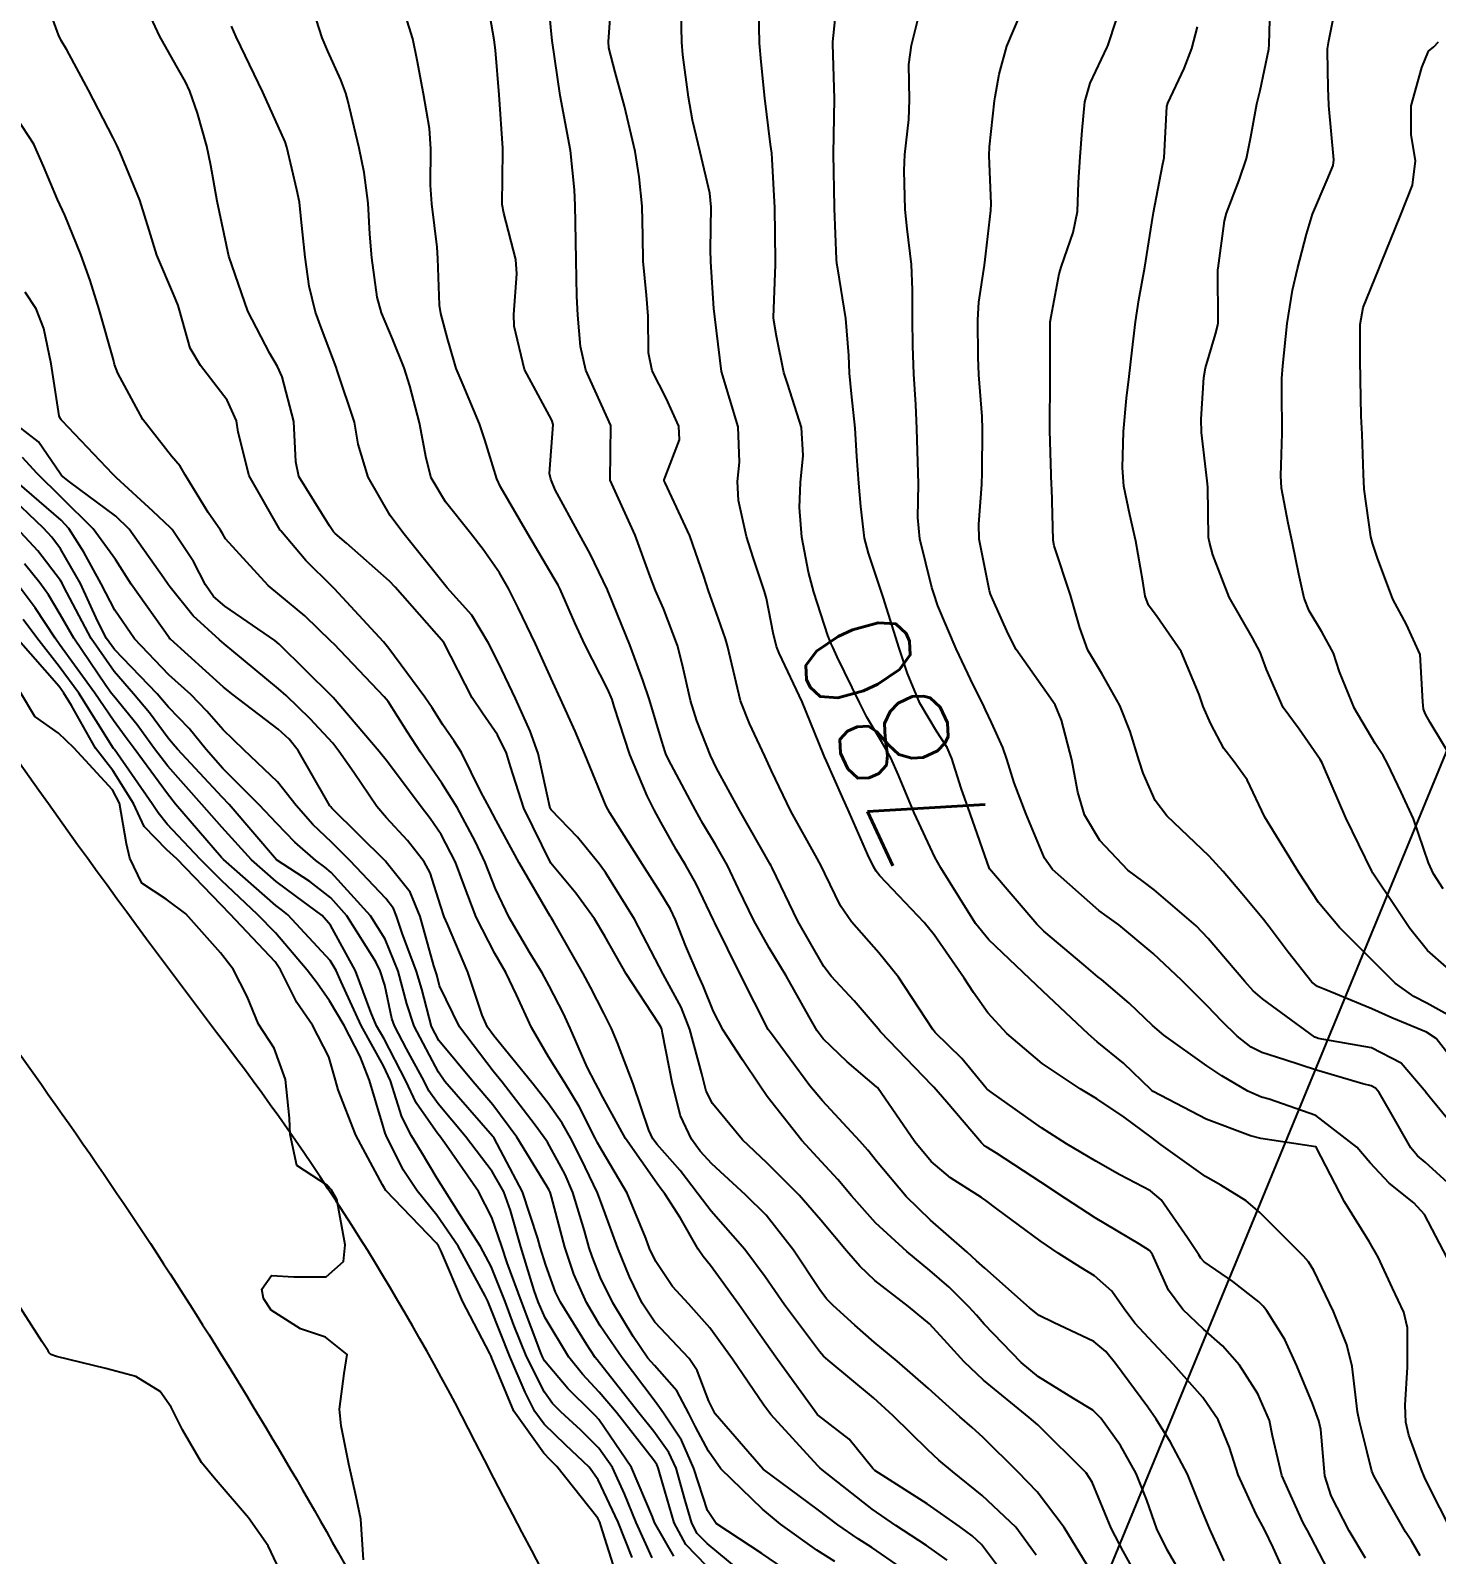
# Model space of a CAD drawing. Header units: metres. Extents: x 307586 to 320046, y 7427249 to 7434250.
# Drawn here: x 318388.7 to 318440, y 7430410 to 7430465.6 of the extents above; entities that cross this region are included whole.
import ezdxf
from ezdxf.enums import TextEntityAlignment as Align

# ---------------------------------------------------------------- set-up
doc = ezdxf.new("R2010")
doc.units = ezdxf.units.M
doc.header["$MEASUREMENT"] = 0
doc.linetypes.add('CONTINUO', pattern=[0])
for name, color, linetype in [('Cotas', 45, 'Continuous'), ('Curvas de Nivel 1m', 11, 'Continuous'), ('Curvas de Nivel 5m', 15, 'Continuous'), ('TEXTO', 45, 'Continuous'), ('Vias Primárias', 230, 'Continuous')]:
    doc.layers.add(name, color=color, linetype=linetype)
doc.styles.add('Style-STANDARD', font='STANDARD.shx')

msp = doc.modelspace()

# ---------------------------------------------------------------- linework, layer by layer
at = {"layer": 'Curvas de Nivel 1m', "flags": 128}
for points, elevation in [([(318436.311, 7430408.841), (318435.381, 7430410.626), (318435.259, 7430410.851), (318435.107, 7430411.133), (318434.329, 7430412.861), (318433.991, 7430414.301), (318433.873, 7430414.866), (318433.447, 7430415.837), (318432.783, 7430416.88), (318432.163, 7430417.583), (318431.476, 7430418.194), (318430.713, 7430418.908), (318430.198, 7430419.621), (318429.606, 7430420.919), (318429.505, 7430421.059), (318429.139, 7430421.294), (318427.523, 7430422.256), (318426.435, 7430422.961), (318425.539, 7430423.558), (318423.919, 7430424.617), (318423.552, 7430424.85), (318423.468, 7430424.908), (318423.371, 7430424.993), (318422.115, 7430426.472), (318421.64, 7430427.019), (318421.615, 7430427.051), (318421.584, 7430427.08), (318419.7, 7430429.039), (318419.604, 7430429.147), (318418.734, 7430430.173), (318417.898, 7430431.066), (318417.628, 7430431.424), (318416.681, 7430433.08), (318415.743, 7430435.019), (318415.705, 7430435.09), (318415.674, 7430435.153), (318414.568, 7430437.101), (318413.716, 7430438.66), (318413.498, 7430439.113), (318412.993, 7430440.385), (318412.768, 7430441.13), (318412.479, 7430442.416), (318412.299, 7430443.135), (318411.786, 7430444.478), (318411.495, 7430445.143), (318411.296, 7430445.647), (318410.747, 7430447.151), (318409.843, 7430449.16), (318409.863, 7430451.16), (318408.956, 7430453.174), (318408.76, 7430454.036), (318408.655, 7430455.179), (318408.618, 7430455.877), (318408.604, 7430457.18), (318408.578, 7430458.556), (318408.565, 7430459.181), (318408.542, 7430459.755), (318408.399, 7430461.184), (318408.013, 7430463.19), (318407.723, 7430465.193), (318407.685, 7430465.545), (318407.538, 7430467.195)], 777), ([(318437.373, 7430409.846), (318436.783, 7430410.836), (318436.129, 7430412.116), (318435.899, 7430412.845), (318435.747, 7430414.53), (318435.681, 7430414.848), (318435.442, 7430415.488), (318434.872, 7430416.856), (318434.436, 7430417.824), (318433.78, 7430418.867), (318433.649, 7430419.033), (318433.486, 7430419.196), (318432.54, 7430419.93), (318431.5, 7430420.648), (318431.379, 7430420.779), (318431.297, 7430420.902), (318430.889, 7430421.53), (318429.922, 7430422.916), (318429.536, 7430423.24), (318428.424, 7430423.819), (318427.547, 7430424.319), (318426.479, 7430424.961), (318425.561, 7430425.533), (318423.729, 7430426.84), (318423.582, 7430426.952), (318423.549, 7430426.991), (318422.66, 7430428.071), (318421.683, 7430429.019), (318421.646, 7430429.062), (318421.604, 7430429.129), (318420.353, 7430431.033), (318419.636, 7430431.918), (318418.633, 7430433.055), (318418.236, 7430433.639), (318417.67, 7430434.817), (318417.547, 7430435.071), (318417.386, 7430435.363), (318416.431, 7430437.083), (318415.715, 7430438.559), (318415.478, 7430439.092), (318414.918, 7430440.281), (318414.59, 7430441.107), (318414.226, 7430442.653), (318414.119, 7430443.115), (318414.04, 7430443.38), (318413.783, 7430444.104), (318413.427, 7430445.124), (318413.259, 7430445.664), (318412.739, 7430447.131), (318411.842, 7430449.068), (318411.811, 7430449.14), (318411.808, 7430449.175), (318411.844, 7430449.269), (318412.363, 7430450.63), (318412.344, 7430451.135), (318411.878, 7430452.155), (318411.376, 7430453.145), (318411.239, 7430453.808), (318411.223, 7430455.147), (318411.159, 7430455.909), (318411.039, 7430457.149), (318411.031, 7430458.065), (318411, 7430459.15), (318410.901, 7430460.223), (318410.754, 7430461.152), (318410.361, 7430462.803), (318410.263, 7430463.158), (318410.022, 7430464.042), (318409.796, 7430464.928), (318409.775, 7430465.164), (318409.91, 7430467.021)], 778), ([(318425.373, 7430409.952), (318424.625, 7430410.978), (318423.4, 7430412.124), (318422.323, 7430413.006), (318421.826, 7430413.423), (318421.421, 7430413.798), (318420.161, 7430415.033), (318419.443, 7430415.691), (318417.785, 7430417.065), (318417.613, 7430417.216), (318417.466, 7430417.376), (318416.19, 7430419.083), (318415.493, 7430420.109), (318414.749, 7430421.098), (318413.524, 7430422.501), (318413.042, 7430423.117), (318412.393, 7430423.978), (318411.551, 7430424.935), (318411.399, 7430425.142), (318411.251, 7430425.448), (318410.672, 7430427.149), (318410.106, 7430428.644), (318409.887, 7430429.157), (318409.608, 7430429.716), (318409.123, 7430430.672), (318408.859, 7430431.171), (318407.77, 7430433.069), (318407.701, 7430433.189), (318407.681, 7430433.217), (318407.654, 7430433.258), (318406.52, 7430435.202), (318405.688, 7430436.744), (318405.434, 7430437.213), (318405.119, 7430437.798), (318404.414, 7430439.223), (318404.148, 7430439.646), (318403.733, 7430440.234), (318403.347, 7430440.852), (318403.084, 7430441.247), (318401.769, 7430443.02), (318401.572, 7430443.262), (318399.792, 7430445.198), (318399.751, 7430445.239), (318399.705, 7430445.281), (318398.742, 7430446.236), (318397.834, 7430447.31), (318397.813, 7430447.337), (318396.679, 7430449.322), (318396.277, 7430450.907), (318396.211, 7430451.327), (318395.874, 7430452.084), (318394.908, 7430453.345), (318394.526, 7430453.977), (318394.135, 7430455.357), (318394.091, 7430455.533), (318393.919, 7430455.944), (318393.309, 7430457.366), (318393.032, 7430458.284), (318392.694, 7430459.373), (318391.98, 7430461.114), (318391.856, 7430461.381), (318391.719, 7430461.651), (318390.819, 7430463.392), (318390.028, 7430464.861), (318389.829, 7430465.201), (318389.731, 7430465.405), (318389.28, 7430466.646)], 771), ([(318427.367, 7430409.374), (318426.391, 7430410.96), (318425.402, 7430412.257), (318424.711, 7430412.977), (318423.426, 7430414.252), (318423.041, 7430414.608), (318422.588, 7430415.003), (318421.448, 7430416.035), (318420.298, 7430417.032), (318419.47, 7430417.717), (318418.765, 7430418.34), (318417.964, 7430419.063), (318417.726, 7430419.307), (318417.489, 7430419.628), (318416.527, 7430421.08), (318415.522, 7430422.355), (318414.774, 7430423.098), (318413.544, 7430424.226), (318413.12, 7430424.688), (318412.808, 7430425.121), (318412.406, 7430425.972), (318412.113, 7430427.132), (318411.751, 7430428.988), (318411.717, 7430429.138), (318411.683, 7430429.218), (318411.605, 7430429.351), (318410.42, 7430431.152), (318409.643, 7430432.526), (318409.271, 7430433.166), (318408.589, 7430434.103), (318407.673, 7430435.19), (318406.692, 7430437.2), (318406.206, 7430438.715), (318406.058, 7430439.207), (318405.73, 7430439.872), (318405.18, 7430440.658), (318404.808, 7430441.224), (318403.773, 7430443.24), (318402.002, 7430445.258), (318401.795, 7430445.473), (318400.223, 7430446.862), (318399.812, 7430447.222), (318399.782, 7430447.249), (318399.757, 7430447.281), (318399.601, 7430447.498), (318398.493, 7430449.3), (318398.374, 7430449.828), (318398.303, 7430451.303), (318397.887, 7430452.932), (318397.714, 7430453.312), (318397.433, 7430453.78), (318396.631, 7430455.323), (318395.933, 7430457.33), (318395.512, 7430459.337), (318395.278, 7430460.643), (318395.135, 7430461.343), (318394.798, 7430462.551), (318394.513, 7430463.352), (318394.357, 7430463.696), (318394.022, 7430464.289), (318393.413, 7430465.366), (318392.867, 7430466.549)], 772), ([(318434.629, 7430408.857), (318434.006, 7430410.234), (318433.705, 7430410.867), (318433.392, 7430411.451), (318432.738, 7430412.88), (318432.417, 7430413.879), (318432.003, 7430414.891), (318431.445, 7430415.699), (318430.375, 7430416.911), (318429.472, 7430417.861), (318428.964, 7430418.414), (318428.573, 7430418.934), (318428.125, 7430419.576), (318427.495, 7430420.145), (318426.993, 7430420.45), (318426.176, 7430420.963), (318425.51, 7430421.417), (318423.93, 7430422.583), (318423.531, 7430422.885), (318423.374, 7430422.992), (318422.247, 7430423.717), (318421.546, 7430424.309), (318420.943, 7430425.026), (318419.582, 7430427.004), (318419.551, 7430427.04), (318418.481, 7430427.946), (318417.6, 7430428.788), (318417.386, 7430429.072), (318417.098, 7430429.585), (318416.256, 7430431.084), (318415.638, 7430432.106), (318415.072, 7430433.096), (318414.516, 7430434.25), (318414.114, 7430435.106), (318413.681, 7430435.871), (318413.214, 7430436.643), (318412.945, 7430437.121), (318412.061, 7430438.791), (318411.885, 7430439.138), (318411.841, 7430439.256), (318411.728, 7430439.64), (318411.278, 7430441.145), (318411.03, 7430441.871), (318410.561, 7430443.152), (318409.792, 7430445.04), (318409.757, 7430445.125), (318409.74, 7430445.161), (318409.112, 7430446.476), (318408.727, 7430447.176), (318407.837, 7430448.81), (318407.67, 7430449.192), (318407.63, 7430449.407), (318407.757, 7430451.191), (318407.71, 7430451.347), (318406.72, 7430453.202), (318406.338, 7430454.776), (318406.333, 7430455.206), (318406.439, 7430456.693), (318406.404, 7430457.205), (318405.958, 7430458.902), (318405.907, 7430459.211), (318405.929, 7430461.158), (318405.928, 7430461.211), (318405.927, 7430461.267), (318405.796, 7430463.213), (318405.657, 7430464.843), (318405.615, 7430465.216), (318405.378, 7430466.551)], 776), ([(318439.374, 7430409.923), (318439.051, 7430410.476), (318438.837, 7430410.808), (318438.066, 7430412.157), (318437.69, 7430412.826), (318437.609, 7430413.021), (318437.422, 7430413.762), (318437.157, 7430414.833), (318437.089, 7430415.183), (318436.885, 7430416.836), (318436.691, 7430417.618), (318436.212, 7430418.843), (318435.498, 7430420.336), (318435.296, 7430420.647), (318435.117, 7430420.854), (318433.527, 7430422.447), (318433.028, 7430422.878), (318432.098, 7430423.451), (318431.542, 7430423.769), (318429.93, 7430424.916), (318429.557, 7430425.204), (318428.577, 7430425.926), (318427.578, 7430426.597), (318426.98, 7430426.956), (318425.592, 7430427.886), (318424.303, 7430428.983), (318423.61, 7430429.739), (318423.089, 7430430.469), (318422.741, 7430431.003), (318421.646, 7430432.584), (318421.282, 7430433.024), (318419.67, 7430434.725), (318419.535, 7430434.906), (318419.456, 7430435.043), (318419.236, 7430435.49), (318418.548, 7430437.057), (318418.291, 7430437.643), (318417.721, 7430438.912), (318417.654, 7430439.071), (318417.602, 7430439.193), (318416.834, 7430441.079), (318416.006, 7430442.851), (318415.907, 7430443.089), (318415.778, 7430443.59), (318415.536, 7430444.84), (318415.467, 7430445.095), (318415.047, 7430446.343), (318414.809, 7430447.105), (318414.522, 7430448.42), (318414.485, 7430449.11), (318414.552, 7430449.812), (318414.501, 7430451.11), (318413.893, 7430453.12), (318413.654, 7430455.123), (318413.62, 7430455.419), (318413.504, 7430457.124), (318413.492, 7430457.572), (318413.522, 7430459.124), (318413.469, 7430459.624), (318413.123, 7430461.129), (318412.84, 7430462.292), (318412.691, 7430463.133), (318412.49, 7430464.674), (318412.448, 7430465.136), (318412.41, 7430466.775)], 779), ([(318441.307, 7430427.062), (318439.957, 7430428.796), (318439.605, 7430429.028), (318438.34, 7430429.548), (318437.613, 7430429.873), (318435.874, 7430430.594), (318435.621, 7430430.697), (318435.418, 7430430.852), (318434.557, 7430431.943), (318433.863, 7430432.868), (318433.656, 7430433.14), (318432.869, 7430434.086), (318432.182, 7430434.892), (318431.681, 7430435.443), (318430.138, 7430436.916), (318429.709, 7430437.48), (318429.269, 7430438.477), (318429.126, 7430438.929), (318428.791, 7430439.992), (318428.422, 7430440.94), (318427.76, 7430442.115), (318427.257, 7430442.955), (318426.959, 7430443.781), (318426.625, 7430444.962), (318426.025, 7430446.762), (318425.985, 7430446.968), (318425.94, 7430448.871), (318425.935, 7430448.969), (318425.863, 7430450.97), (318425.883, 7430452.97), (318425.884, 7430454.942), (318425.887, 7430454.97), (318425.889, 7430454.995), (318425.915, 7430455.13), (318426.213, 7430456.693), (318426.294, 7430456.966), (318426.72, 7430458.197), (318426.871, 7430458.961), (318426.919, 7430460.015), (318426.977, 7430460.96), (318427.044, 7430461.913), (318427.142, 7430462.959), (318427.334, 7430463.642), (318427.958, 7430464.951), (318427.983, 7430465.001), (318428.036, 7430465.154), (318428.478, 7430466.522)], 784), ([(318441.027, 7430430.786), (318439.641, 7430432.008), (318438.999, 7430432.81), (318438.453, 7430433.61), (318437.673, 7430434.791), (318437.649, 7430434.83), (318437.605, 7430434.899), (318436.655, 7430436.84), (318435.862, 7430438.708), (318435.797, 7430438.849), (318435.724, 7430438.977), (318434.953, 7430440.075), (318434.373, 7430440.871), (318433.764, 7430442.255), (318433.539, 7430442.882), (318433.255, 7430443.408), (318432.404, 7430444.894), (318431.816, 7430446.436), (318431.684, 7430446.901), (318431.655, 7430447.071), (318431.625, 7430448.902), (318431.604, 7430449.143), (318431.399, 7430450.905), (318431.389, 7430451.386), (318431.485, 7430452.904), (318431.545, 7430453.255), (318431.909, 7430454.491), (318431.998, 7430454.813), (318432.006, 7430454.899), (318431.998, 7430456.844), (318432, 7430456.899), (318432.237, 7430458.62), (318432.308, 7430458.897), (318432.765, 7430460.102), (318433.035, 7430460.889), (318433.2, 7430461.683), (318433.419, 7430462.886), (318433.533, 7430463.37), (318433.848, 7430464.882), (318433.864, 7430465.053), (318433.914, 7430466.881)], 786), ([(318440.209, 7430434.254), (318439.857, 7430434.798), (318439.679, 7430435.209), (318439.126, 7430436.809), (318438.679, 7430437.782), (318438.18, 7430438.823), (318438.02, 7430439.12), (318437.73, 7430439.552), (318436.977, 7430440.838), (318436.432, 7430442.174), (318436.21, 7430442.846), (318435.781, 7430443.631), (318435.325, 7430444.394), (318435.138, 7430444.86), (318434.941, 7430445.728), (318434.717, 7430446.867), (318434.559, 7430447.598), (318434.314, 7430448.873), (318434.288, 7430449.314), (318434.338, 7430450.873), (318434.324, 7430452.436), (318434.325, 7430452.874), (318434.359, 7430453.335), (318434.519, 7430454.871), (318434.713, 7430456.087), (318434.896, 7430456.866), (318435.228, 7430458.133), (318435.445, 7430458.858), (318435.976, 7430460.116), (318436.194, 7430460.635), (318436.224, 7430460.848), (318436.039, 7430462.823), (318436.039, 7430462.85), (318436.019, 7430463.464), (318435.989, 7430464.807), (318435.99, 7430464.851), (318435.995, 7430464.889), (318436.038, 7430465.183), (318436.325, 7430466.582)], 787), ([(318430.867, 7430408.905), (318430.143, 7430410.145), (318429.775, 7430410.916), (318429.399, 7430411.963), (318429.021, 7430412.926), (318428.439, 7430413.951), (318427.726, 7430414.946), (318427.437, 7430415.241), (318426.736, 7430415.665), (318425.455, 7430416.459), (318424.822, 7430416.976), (318423.477, 7430418.377), (318423.19, 7430418.704), (318422.932, 7430418.998), (318422.204, 7430419.723), (318421.496, 7430420.333), (318420.649, 7430421.029), (318419.518, 7430422.072), (318418.635, 7430423.053), (318418.136, 7430423.658), (318417.545, 7430424.298), (318416.831, 7430425.077), (318415.569, 7430426.685), (318415.282, 7430427.093), (318414.663, 7430428.023), (318413.957, 7430429.106), (318413.61, 7430429.78), (318413.226, 7430430.723), (318413.052, 7430431.119), (318412.602, 7430432.162), (318412.221, 7430433.131), (318412.039, 7430433.516), (318411.663, 7430434.13), (318411.012, 7430435.147), (318409.827, 7430437.023), (318409.749, 7430437.159), (318409.695, 7430437.275), (318408.91, 7430439.172), (318408.565, 7430440.012), (318408.028, 7430441.186), (318407.752, 7430441.794), (318407.123, 7430443.196), (318406.488, 7430444.501), (318406.127, 7430445.207), (318405.799, 7430445.776), (318405.215, 7430446.627), (318404.745, 7430447.226), (318403.83, 7430448.366), (318403.31, 7430449.245), (318403.129, 7430449.968), (318402.886, 7430451.25), (318402.538, 7430452.599), (318402.334, 7430453.256), (318401.903, 7430454.312), (318401.5, 7430455.264), (318401.347, 7430455.838), (318401.146, 7430457.268), (318401.078, 7430458.136), (318401.012, 7430459.27), (318400.867, 7430460.378), (318400.691, 7430461.273), (318400.271, 7430463.015), (318400.2, 7430463.278), (318400.018, 7430463.768), (318399.551, 7430464.81), (318399.345, 7430465.29), (318399.029, 7430466.282)], 774), ([(318440.353, 7430420.791), (318439.527, 7430422.38), (318439.136, 7430422.806), (318438.243, 7430423.522), (318437.547, 7430424.263), (318437.061, 7430424.835), (318435.57, 7430425.99), (318433.862, 7430426.584), (318433.58, 7430426.658), (318433.092, 7430426.877), (318432.134, 7430427.438), (318431.592, 7430427.806), (318430.021, 7430428.916), (318429.606, 7430429.271), (318428.765, 7430430.083), (318427.75, 7430430.948), (318427.624, 7430431.052), (318427.103, 7430431.483), (318425.649, 7430432.717), (318425.389, 7430432.973), (318423.673, 7430434.99), (318422.969, 7430437.001), (318422.637, 7430437.931), (318422.292, 7430439.011), (318422.122, 7430439.411), (318421.733, 7430440.012), (318421.128, 7430441.026), (318420.68, 7430442.109), (318420.379, 7430443.034), (318419.791, 7430444.894), (318419.754, 7430445.002), (318419.738, 7430445.041), (318419.262, 7430446.496), (318419.117, 7430447.051), (318418.973, 7430448.196), (318418.903, 7430449.054), (318418.828, 7430450.03), (318418.769, 7430451.056), (318418.632, 7430452.308), (318418.562, 7430453.06), (318418.543, 7430453.704), (318418.437, 7430455.062), (318418.137, 7430456.87), (318418.104, 7430457.068), (318418.095, 7430457.219), (318418.014, 7430459.069), (318418.012, 7430459.118), (318417.983, 7430461.07), (318418.013, 7430463.07), (318417.954, 7430465.071), (318417.956, 7430465.149), (318418.046, 7430465.966)], 781), ([(318441.207, 7430422.783), (318439.548, 7430424.281), (318439.267, 7430424.522), (318439.029, 7430424.808), (318438.285, 7430426.106), (318437.874, 7430426.826), (318437.741, 7430426.984), (318437.585, 7430427.068), (318437.278, 7430427.141), (318435.591, 7430427.643), (318434.437, 7430428.019), (318433.597, 7430428.283), (318433.203, 7430428.48), (318432.7, 7430428.884), (318432.143, 7430429.426), (318431.614, 7430429.974), (318430.683, 7430430.909), (318429.638, 7430431.899), (318428.385, 7430432.939), (318427.955, 7430433.244), (318427.658, 7430433.462), (318425.969, 7430434.967), (318425.679, 7430435.373), (318425.002, 7430436.977), (318424.568, 7430438.128), (318424.305, 7430438.984), (318424.15, 7430439.409), (318423.736, 7430440.322), (318423.525, 7430440.786), (318423.422, 7430441.003), (318423.083, 7430441.677), (318422.451, 7430443.013), (318421.789, 7430444.581), (318421.638, 7430445.022), (318421.567, 7430445.252), (318421.13, 7430447.027), (318421.054, 7430447.804), (318421.082, 7430449.028), (318421.053, 7430449.826), (318421.015, 7430451.028), (318420.988, 7430451.917), (318420.915, 7430453.03), (318420.871, 7430454.063), (318420.864, 7430455.03), (318420.862, 7430456.098), (318420.821, 7430457.031), (318420.663, 7430458.326), (318420.591, 7430459.034), (318420.555, 7430460.456), (318420.586, 7430461.034), (318420.724, 7430462.311), (318420.753, 7430463.033), (318420.733, 7430464.326), (318420.822, 7430465.032), (318421.073, 7430466.005)], 782), ([(318441.251, 7430424.783), (318439.698, 7430426.682), (318439.604, 7430426.8), (318439.583, 7430426.829), (318438.677, 7430427.897), (318437.599, 7430428.455), (318435.65, 7430428.802), (318435.603, 7430428.816), (318435.527, 7430428.851), (318433.617, 7430430.244), (318433.285, 7430430.54), (318432.983, 7430430.88), (318431.646, 7430432.448), (318431.199, 7430432.905), (318429.666, 7430434.225), (318429.267, 7430434.524), (318428.715, 7430434.934), (318427.689, 7430436.018), (318427.133, 7430436.956), (318426.884, 7430437.786), (318426.665, 7430438.961), (318426.29, 7430440.412), (318426.058, 7430440.967), (318425.75, 7430441.421), (318424.64, 7430442.987), (318424.35, 7430443.562), (318423.791, 7430444.812), (318423.711, 7430445.001), (318423.672, 7430445.124), (318423.295, 7430447.005), (318423.279, 7430447.555), (318423.387, 7430449.005), (318423.405, 7430449.447), (318423.417, 7430451.004), (318423.397, 7430451.478), (318423.283, 7430453.006), (318423.257, 7430453.649), (318423.238, 7430455.007), (318423.281, 7430455.648), (318423.49, 7430457.005), (318423.538, 7430457.413), (318423.715, 7430459.002), (318423.724, 7430459.244), (318423.659, 7430461.003), (318423.67, 7430461.321), (318423.854, 7430463.002), (318423.874, 7430463.142), (318424.023, 7430463.967), (318424.295, 7430464.996), (318424.819, 7430466.221)], 783), ([(318429.198, 7430408.922), (318428.539, 7430410.097), (318428.109, 7430410.939), (318427.408, 7430412.618), (318427.198, 7430412.952), (318425.43, 7430414.702), (318425.119, 7430414.973), (318423.453, 7430416.333), (318422.746, 7430417.001), (318422.138, 7430417.678), (318421.477, 7430418.392), (318420.719, 7430419.028), (318419.492, 7430419.968), (318418.942, 7430420.493), (318418.46, 7430421.056), (318417.52, 7430422.176), (318416.725, 7430423.078), (318415.545, 7430424.259), (318414.669, 7430425.099), (318413.566, 7430426.432), (318413.339, 7430426.881), (318413.273, 7430427.115), (318413.183, 7430427.512), (318412.743, 7430429.123), (318412.424, 7430429.941), (318411.773, 7430431.138), (318411.627, 7430431.42), (318410.723, 7430433.149), (318409.67, 7430434.848), (318409.539, 7430435.029), (318409.437, 7430435.164), (318408.648, 7430436.141), (318407.692, 7430437.133), (318407.654, 7430437.19), (318407.64, 7430437.245), (318407.21, 7430439.195), (318406.926, 7430440.003), (318406.392, 7430441.204), (318405.762, 7430442.502), (318405.403, 7430443.216), (318404.79, 7430444.232), (318403.897, 7430445.238), (318403.847, 7430445.292), (318403.794, 7430445.36), (318402.282, 7430447.255), (318401.822, 7430447.876), (318401.012, 7430449.268), (318400.653, 7430450.474), (318400.514, 7430451.273), (318399.891, 7430453.157), (318399.847, 7430453.281), (318399.316, 7430454.698), (318399.094, 7430455.292), (318398.867, 7430456.241), (318398.719, 7430457.298), (318398.578, 7430458.676), (318398.507, 7430459.302), (318398.421, 7430459.757), (318398.048, 7430461.309), (318397.986, 7430461.497), (318397.173, 7430463.318), (318396.38, 7430464.976), (318396.208, 7430465.328), (318396.037, 7430465.721)], 773), ([(318440.659, 7430438.791), (318439.738, 7430440.323), (318439.567, 7430440.629), (318439.497, 7430440.804), (318439.473, 7430441.079), (318439.368, 7430442.806), (318438.867, 7430443.897), (318438.368, 7430444.821), (318437.815, 7430446.321), (318437.643, 7430446.832), (318437.569, 7430447.089), (318437.323, 7430448.835), (318437.301, 7430449.383), (318437.253, 7430450.836), (318437.219, 7430451.49), (318437.192, 7430452.837), (318437.188, 7430453.549), (318437.18, 7430454.837), (318437.294, 7430455.464), (318437.849, 7430456.831), (318437.876, 7430456.898), (318437.945, 7430457.071), (318438.654, 7430458.82), (318439.087, 7430459.926), (318439.205, 7430460.812), (318439.046, 7430461.766), (318439.039, 7430462.815), (318439.428, 7430464.21), (318439.67, 7430464.805), (318439.867, 7430464.971), (318440.038, 7430465.147)], 788), ([(318422.128, 7430409.766), (318421.376, 7430410.302), (318420.253, 7430411.031), (318419.392, 7430411.636), (318417.57, 7430413.068), (318417.487, 7430413.143), (318417.414, 7430413.216), (318415.702, 7430415.087), (318415.436, 7430415.426), (318414.303, 7430417.102), (318413.47, 7430418.248), (318412.693, 7430419.122), (318412.112, 7430419.754), (318411.498, 7430420.662), (318411.273, 7430421.142), (318411.142, 7430421.51), (318410.454, 7430423.151), (318409.548, 7430424.698), (318409.378, 7430424.989), (318409.297, 7430425.164), (318408.71, 7430426.318), (318408.188, 7430427.181), (318407.587, 7430428.127), (318406.967, 7430429.196), (318406.425, 7430430.392), (318406.032, 7430431.206), (318405.633, 7430431.901), (318404.953, 7430433.217), (318404.514, 7430434.372), (318404.196, 7430435.225), (318403.683, 7430436.236), (318403.279, 7430436.827), (318402.954, 7430437.241), (318401.717, 7430438.883), (318401.42, 7430439.263), (318399.742, 7430441.234), (318399.719, 7430441.256), (318399.697, 7430441.281), (318397.771, 7430443.185), (318397.619, 7430443.312), (318395.785, 7430444.568), (318395.373, 7430444.92), (318395.089, 7430445.341), (318394.653, 7430446.199), (318393.868, 7430447.359), (318393.814, 7430447.419), (318393.161, 7430448.028), (318391.841, 7430449.252), (318391.709, 7430449.381), (318389.862, 7430451.328), (318389.829, 7430451.367), (318389.8, 7430451.401), (318389.755, 7430451.511), (318389.461, 7430453.406), (318389.188, 7430454.693), (318388.915, 7430455.415), (318388.515, 7430456.017)], 769), ([(318421.147, 7430409.022), (318419.375, 7430410.236), (318418.88, 7430410.549), (318418.141, 7430411.059), (318417.391, 7430411.626), (318415.413, 7430413.09), (318413.664, 7430415.108), (318413.438, 7430415.572), (318413.014, 7430416.682), (318412.717, 7430417.121), (318411.473, 7430418.448), (318411.007, 7430419.145), (318410.544, 7430420.098), (318410.113, 7430421.154), (318409.527, 7430422.777), (318409.373, 7430423.162), (318408.784, 7430424.41), (318408.39, 7430425.177), (318408.089, 7430425.713), (318407.566, 7430426.454), (318406.979, 7430427.196), (318405.598, 7430428.89), (318405.371, 7430429.212), (318405.173, 7430429.648), (318404.645, 7430431.22), (318403.91, 7430432.966), (318403.793, 7430433.229), (318403.657, 7430433.652), (318403.277, 7430434.844), (318403.064, 7430435.239), (318402.445, 7430436.013), (318401.689, 7430436.845), (318401.333, 7430437.264), (318400.489, 7430438.494), (318399.951, 7430439.278), (318399.726, 7430439.565), (318398.904, 7430440.462), (318398.023, 7430441.306), (318397.747, 7430441.552), (318396.472, 7430442.613), (318395.771, 7430443.192), (318395.6, 7430443.333), (318394.642, 7430444.208), (318393.792, 7430445.263), (318393.726, 7430445.361), (318393.567, 7430445.591), (318392.297, 7430447.375), (318391.82, 7430447.848), (318390.13, 7430449.106), (318389.842, 7430449.334), (318389.787, 7430449.401), (318389, 7430450.558), (318387.863, 7430451.43)], 768), ([(318418.033, 7430409.724), (318417.374, 7430410.134), (318416.05, 7430411.083), (318415.391, 7430411.625), (318413.874, 7430413.105), (318413.419, 7430413.751), (318412.946, 7430414.635), (318412.713, 7430415.121), (318412.264, 7430415.95), (318411.45, 7430416.866), (318411.213, 7430417.142), (318410.68, 7430417.933), (318409.937, 7430419.155), (318409.492, 7430420.071), (318409.179, 7430420.844), (318409.071, 7430421.166), (318408.902, 7430421.779), (318408.482, 7430423.176), (318408.195, 7430423.836), (318407.551, 7430425.014), (318407.435, 7430425.191), (318407.069, 7430425.684), (318405.901, 7430427.207), (318405.579, 7430427.601), (318404.342, 7430429.223), (318403.618, 7430430.72), (318403.514, 7430431.124), (318403.481, 7430431.232), (318403.412, 7430431.448), (318402.911, 7430433.241), (318402.544, 7430434.129), (318401.673, 7430435.232), (318401.645, 7430435.26), (318399.692, 7430437.203), (318399.654, 7430437.242), (318399.621, 7430437.281), (318399.506, 7430437.473), (318398.466, 7430439.299), (318398.139, 7430439.716), (318397.731, 7430440.079), (318396.093, 7430441.327), (318395.747, 7430441.615), (318393.812, 7430443.359), (318393.791, 7430443.377), (318393.773, 7430443.402), (318392.372, 7430445.374), (318391.802, 7430446.263), (318390.989, 7430447.388), (318389.83, 7430448.531), (318388.931, 7430449.414), (318388.416, 7430449.989)], 767), ([(318416.736, 7430409.076), (318415.372, 7430410.008), (318413.701, 7430411.107), (318413.39, 7430411.582), (318412.892, 7430413.118), (318412.44, 7430414.142), (318411.786, 7430415.135), (318411.639, 7430415.341), (318411.438, 7430415.609), (318410.271, 7430417.152), (318409.47, 7430418.314), (318408.975, 7430419.168), (318408.515, 7430420.197), (318408.184, 7430421.18), (318407.697, 7430423.021), (318407.649, 7430423.188), (318407.613, 7430423.268), (318407.535, 7430423.41), (318406.431, 7430425.201), (318405.565, 7430426.379), (318404.849, 7430427.217), (318403.595, 7430428.719), (318403.328, 7430429.234), (318402.969, 7430430.593), (318402.783, 7430431.243), (318402.26, 7430432.634), (318402.053, 7430433.254), (318401.938, 7430433.538), (318401.659, 7430433.898), (318400.364, 7430435.273), (318399.68, 7430435.957), (318399.003, 7430436.607), (318398.386, 7430437.3), (318397.706, 7430438.155), (318396.485, 7430439.322), (318395.73, 7430440.051), (318395.14, 7430440.739), (318394.547, 7430441.348), (318393.754, 7430442.067), (318392.493, 7430443.373), (318391.783, 7430444.418), (318391.284, 7430445.385), (318390.656, 7430446.54), (318390.106, 7430447.397), (318389.818, 7430447.708), (318387.955, 7430449.315)], 766), ([(318413.367, 7430409.549), (318412.594, 7430410.34), (318412.172, 7430411.128), (318411.668, 7430412.877), (318411.592, 7430413.137), (318411.538, 7430413.262), (318411.416, 7430413.429), (318410.065, 7430415.154), (318409.44, 7430415.898), (318408.836, 7430416.558), (318408.337, 7430417.177), (318407.474, 7430418.611), (318407.216, 7430419.193), (318407.071, 7430419.61), (318406.582, 7430421.199), (318406.204, 7430422.522), (318405.962, 7430423.206), (318405.54, 7430423.949), (318404.567, 7430425.22), (318403.565, 7430426.408), (318403.226, 7430426.892), (318403.053, 7430427.238), (318402.416, 7430428.422), (318401.975, 7430429.254), (318401.882, 7430429.532), (318401.618, 7430430.745), (318401.459, 7430431.262), (318401.296, 7430431.595), (318400.235, 7430433.274), (318399.659, 7430433.928), (318398.894, 7430434.52), (318397.673, 7430435.31), (318395.946, 7430437.327), (318395.697, 7430437.602), (318394.07, 7430439.347), (318393.906, 7430439.529), (318393.727, 7430439.757), (318393.048, 7430440.678), (318392.463, 7430441.373), (318391.755, 7430442.181), (318390.918, 7430443.389), (318389.922, 7430445.268), (318389.86, 7430445.399), (318389.794, 7430445.506), (318388.974, 7430446.582), (318388.198, 7430447.424)], 764), ([(318412.155, 7430409.912), (318411.461, 7430411.139), (318411.386, 7430411.345), (318410.619, 7430413.148), (318409.43, 7430414.906), (318409.308, 7430415.038), (318409.172, 7430415.164), (318408.301, 7430416.037), (318407.451, 7430417.044), (318407.368, 7430417.191), (318407.308, 7430417.338), (318406.612, 7430419.199), (318406.081, 7430420.62), (318405.886, 7430421.206), (318405.519, 7430422.266), (318405.036, 7430423.215), (318403.878, 7430424.898), (318403.627, 7430425.229), (318403.554, 7430425.319), (318402.772, 7430426.449), (318402.39, 7430427.248), (318401.596, 7430428.779), (318401.326, 7430429.263), (318401.119, 7430429.754), (318400.555, 7430431.271), (318399.648, 7430432.93), (318399.337, 7430433.285), (318398.365, 7430434.005), (318397.665, 7430434.521), (318396.769, 7430435.319), (318395.685, 7430436.505), (318394.947, 7430437.337), (318393.714, 7430438.726), (318393.228, 7430439.357), (318392.594, 7430440.234), (318391.742, 7430441.279), (318391.663, 7430441.381), (318391.457, 7430441.673), (318390.285, 7430443.395), (318389.782, 7430444.261), (318389.358, 7430444.976), (318389.047, 7430445.411), (318388.485, 7430446.105)], 763), ([(318411.37, 7430409.859), (318410.791, 7430411.146), (318410.358, 7430412.191), (318409.927, 7430413.155), (318409.42, 7430413.858), (318408.764, 7430414.507), (318408.04, 7430415.181), (318407.738, 7430415.488), (318407.44, 7430415.902), (318406.79, 7430417.197), (318406.333, 7430418.338), (318406.012, 7430419.205), (318405.496, 7430420.475), (318405.108, 7430421.214), (318404.364, 7430422.378), (318403.827, 7430423.227), (318403.538, 7430423.693), (318402.957, 7430424.649), (318402.594, 7430425.244), (318402.248, 7430425.938), (318401.827, 7430427.256), (318401.581, 7430427.806), (318400.764, 7430429.268), (318400.03, 7430430.865), (318399.855, 7430431.278), (318399.628, 7430431.644), (318398.083, 7430433.304), (318397.845, 7430433.497), (318397.656, 7430433.646), (318395.741, 7430435.329), (318395.674, 7430435.398), (318393.996, 7430437.347), (318393.698, 7430437.719), (318392.485, 7430439.369), (318392.161, 7430439.809), (318391.733, 7430440.394), (318391.048, 7430441.387), (318389.769, 7430443.163), (318389.608, 7430443.402), (318388.881, 7430444.51), (318388.189, 7430445.424)], 762), ([(318410.644, 7430409.873), (318410.131, 7430411.153), (318409.406, 7430412.701), (318409.079, 7430413.165), (318408.216, 7430413.973), (318407.428, 7430414.73), (318407.087, 7430415.193), (318406.743, 7430415.894), (318406.181, 7430417.203), (318405.479, 7430418.973), (318405.381, 7430419.211), (318405.282, 7430419.415), (318404.3, 7430421.222), (318403.52, 7430422.351), (318402.801, 7430423.241), (318402.298, 7430424.006), (318401.669, 7430425.258), (318401.638, 7430425.343), (318401.557, 7430425.639), (318401.067, 7430427.265), (318400.719, 7430428.136), (318400.141, 7430429.275), (318399.612, 7430430.172), (318399.152, 7430430.82), (318398.798, 7430431.292), (318397.643, 7430432.654), (318396.976, 7430433.317), (318395.665, 7430434.554), (318394.897, 7430435.338), (318393.686, 7430436.611), (318393.356, 7430437.022), (318393.147, 7430437.358), (318391.763, 7430439.339), (318391.727, 7430439.38), (318390.471, 7430441.393), (318389.757, 7430442.369), (318388.934, 7430443.413), (318388.437, 7430444.077)], 761), ([(318400.849, 7430409.785), (318400.755, 7430411.266), (318400.578, 7430412.085), (318400.306, 7430413.271), (318400.028, 7430414.673), (318399.968, 7430415.275), (318400.146, 7430416.573), (318400.255, 7430417.272), (318399.462, 7430417.904), (318398.55, 7430418.211), (318397.477, 7430418.893), (318397.197, 7430419.313), (318397.139, 7430419.66), (318397.491, 7430420.158), (318398.304, 7430420.11), (318399.491, 7430420.098), (318400.113, 7430420.658), (318400.183, 7430421.273), (318399.868, 7430422.937), (318399.677, 7430423.279), (318399.534, 7430423.434), (318398.415, 7430424.17), (318398.168, 7430425.301), (318398.143, 7430425.886), (318398.007, 7430427.303), (318397.59, 7430428.446), (318397.018, 7430429.316), (318396.6, 7430430.334), (318396.09, 7430431.325), (318395.632, 7430431.921), (318394.366, 7430433.343), (318393.658, 7430433.878), (318392.767, 7430434.466), (318392.333, 7430435.37), (318392.203, 7430435.897), (318391.949, 7430437.376), (318391.7, 7430437.861), (318390.288, 7430439.394), (318389.728, 7430439.938), (318388.867, 7430440.546), (318388.338, 7430441.421)], 759), ([(318397.686, 7430409.625), (318397.373, 7430410.292), (318396.648, 7430411.317), (318395.404, 7430412.767), (318394.943, 7430413.335), (318394.248, 7430414.518), (318393.833, 7430415.346), (318393.439, 7430415.927), (318392.547, 7430416.466), (318391.447, 7430416.76), (318389.651, 7430417.198), (318389.452, 7430417.269), (318389.388, 7430417.337), (318389.345, 7430417.402), (318389.131, 7430417.732), (318388.045, 7430419.422)], 758)]:
    msp.add_lwpolyline(points, dxfattribs=dict(at, elevation=elevation))
at = {"layer": 'Curvas de Nivel 5m', "flags": 128}
for points, elevation in [([(318432.224, 7430409.74), (318431.698, 7430410.895), (318431.394, 7430411.635), (318430.885, 7430412.905), (318430.268, 7430414.068), (318429.739, 7430414.917), (318429.439, 7430415.349), (318428.267, 7430416.938), (318427.907, 7430417.383), (318427.471, 7430417.75), (318426.002, 7430418.44), (318425.48, 7430418.696), (318425.122, 7430418.974), (318423.497, 7430420.424), (318423.197, 7430420.692), (318422.851, 7430421), (318421.52, 7430422.166), (318420.635, 7430423.029), (318419.546, 7430424.328), (318419.23, 7430424.725), (318418.947, 7430425.049), (318417.575, 7430426.518), (318417.122, 7430427.075), (318415.68, 7430429.011), (318415.624, 7430429.09), (318415.603, 7430429.127), (318414.603, 7430431.1), (318413.652, 7430433.017), (318413.608, 7430433.111), (318412.98, 7430434.434), (318412.584, 7430435.126), (318412.24, 7430435.693), (318411.688, 7430436.682), (318411.448, 7430437.142), (318411.194, 7430437.652), (318410.556, 7430439.152), (318409.991, 7430440.907), (318409.912, 7430441.158), (318409.748, 7430441.526), (318408.917, 7430443.173), (318408.555, 7430443.953), (318408.019, 7430445.187), (318407.941, 7430445.334), (318407.797, 7430445.575), (318406.834, 7430447.2), (318405.839, 7430448.921), (318405.702, 7430449.212), (318405.272, 7430450.633), (318405.075, 7430451.222), (318404.48, 7430452.635), (318404.229, 7430453.235), (318404.148, 7430453.488), (318403.904, 7430454.333), (318403.66, 7430455.243), (318403.618, 7430455.541), (318403.554, 7430457.244), (318403.529, 7430457.654), (318403.336, 7430459.246), (318403.294, 7430459.923), (318403.302, 7430461.247), (318403.248, 7430461.993), (318403.029, 7430463.25), (318402.801, 7430464.476), (318402.641, 7430465.254), (318402.052, 7430467.167)], 775), ([(318440.533, 7430410.788), (318439.638, 7430412.569), (318439.523, 7430412.799), (318439.416, 7430413.069), (318438.955, 7430414.334), (318438.849, 7430414.809), (318438.825, 7430415.426), (318438.907, 7430416.808), (318438.912, 7430418.243), (318438.775, 7430418.811), (318438.363, 7430419.689), (318437.842, 7430420.825), (318437.511, 7430421.398), (318436.61, 7430422.839), (318435.596, 7430424.806), (318435.565, 7430424.85), (318433.557, 7430425.155), (318433.19, 7430425.244), (318431.567, 7430425.86), (318429.633, 7430426.869), (318429.583, 7430426.904), (318429.561, 7430426.92), (318428.55, 7430427.893), (318427.6, 7430428.681), (318427.279, 7430428.953), (318425.618, 7430430.519), (318425.138, 7430430.975), (318423.644, 7430432.396), (318423.162, 7430432.997), (318422.577, 7430433.922), (318421.899, 7430435.017), (318421.679, 7430435.407), (318420.92, 7430437.028), (318420.352, 7430438.398), (318420.074, 7430439.036), (318419.729, 7430439.627), (318419.202, 7430440.512), (318418.934, 7430441.052), (318418.111, 7430442.721), (318417.952, 7430443.067), (318417.899, 7430443.193), (318417.777, 7430443.5), (318417.266, 7430445.075), (318417.067, 7430445.81), (318416.829, 7430447.08), (318416.744, 7430448.166), (318416.775, 7430449.081), (318416.877, 7430450.056), (318416.82, 7430451.08), (318416.317, 7430452.655), (318416.174, 7430453.087), (318415.906, 7430454.41), (318415.8, 7430454.98), (318415.796, 7430455.092), (318415.864, 7430457.022), (318415.863, 7430457.091), (318415.865, 7430457.16), (318415.845, 7430459.092), (318415.751, 7430460.864), (318415.728, 7430461.094), (318415.681, 7430461.401), (318415.476, 7430463.098), (318415.34, 7430464.414), (318415.286, 7430465.101), (318415.255, 7430466.306)], 780), ([(318441.169, 7430429.222), (318439.616, 7430430.08), (318439.141, 7430430.33), (318438.454, 7430430.818), (318437.635, 7430431.641), (318436.433, 7430432.842), (318435.662, 7430433.758), (318434.945, 7430434.857), (318433.703, 7430436.87), (318433.067, 7430438.231), (318432.584, 7430438.887), (318432.209, 7430439.377), (318431.737, 7430440.268), (318431.462, 7430440.903), (318431.308, 7430441.346), (318430.66, 7430442.911), (318429.786, 7430444.182), (318429.466, 7430444.601), (318429.344, 7430444.927), (318429.255, 7430445.474), (318429.009, 7430446.932), (318428.79, 7430447.893), (318428.571, 7430448.939), (318428.52, 7430449.61), (318428.559, 7430450.94), (318428.665, 7430452.154), (318428.757, 7430452.937), (318428.872, 7430453.905), (318428.993, 7430454.934), (318429.119, 7430455.738), (318429.326, 7430456.929), (318429.584, 7430458.55), (318429.65, 7430458.925), (318429.98, 7430460.644), (318430.029, 7430460.873), (318430.035, 7430460.919), (318430.134, 7430462.795), (318430.169, 7430462.918), (318430.765, 7430464.173), (318431.041, 7430464.91), (318431.253, 7430465.7)], 785), ([(318424.392, 7430408.98), (318423.376, 7430410.336), (318423.042, 7430410.658), (318422.577, 7430411.002), (318421.395, 7430411.826), (318419.493, 7430413.039), (318419.414, 7430413.118), (318418.556, 7430414.185), (318417.433, 7430415.043), (318417.4, 7430415.07), (318417.31, 7430415.196), (318415.937, 7430417.085), (318415.463, 7430417.753), (318414.525, 7430419.1), (318413.497, 7430420.514), (318413.232, 7430420.845), (318413.044, 7430421.117), (318412.407, 7430422.239), (318411.834, 7430423.135), (318411.704, 7430423.307), (318411.537, 7430423.518), (318410.403, 7430425.151), (318409.568, 7430426.66), (318409.397, 7430426.989), (318409.3, 7430427.164), (318409.002, 7430427.748), (318408.385, 7430429.178), (318408.139, 7430429.713), (318407.618, 7430430.716), (318407.358, 7430431.193), (318406.908, 7430431.923), (318406.151, 7430433.205), (318405.663, 7430434.253), (318405.281, 7430435.214), (318404.929, 7430435.969), (318404.262, 7430437.224), (318403.706, 7430438.114), (318402.925, 7430439.242), (318402.448, 7430439.971), (318401.741, 7430441.084), (318401.599, 7430441.261), (318399.771, 7430443.18), (318399.672, 7430443.282), (318398.704, 7430444.218), (318397.79, 7430444.969), (318397.367, 7430445.314), (318395.81, 7430447.027), (318395.702, 7430447.222), (318395.637, 7430447.333), (318395.179, 7430447.983), (318394.35, 7430449.352), (318394.159, 7430449.668), (318393.85, 7430450.035), (318392.797, 7430451.371), (318391.888, 7430453.065), (318391.77, 7430453.381), (318391.726, 7430453.55), (318391.212, 7430455.387), (318390.876, 7430456.438), (318390.54, 7430457.394), (318389.954, 7430458.83), (318389.69, 7430459.404), (318389.181, 7430460.618), (318388.83, 7430461.417), (318388.002, 7430462.686)], 770), ([(318414.925, 7430409.094), (318413.376, 7430410.376), (318413.009, 7430410.746), (318412.811, 7430411.119), (318412.572, 7430411.946), (318412.243, 7430413.128), (318411.984, 7430413.697), (318411.426, 7430414.468), (318410.883, 7430415.146), (318409.451, 7430416.972), (318409.362, 7430417.072), (318409.293, 7430417.162), (318408.975, 7430417.653), (318408.034, 7430419.182), (318407.852, 7430419.55), (318407.496, 7430420.526), (318407.286, 7430421.192), (318407.204, 7430421.497), (318406.649, 7430423.199), (318405.604, 7430425.158), (318405.57, 7430425.21), (318405.553, 7430425.233), (318403.816, 7430427.228), (318403.578, 7430427.566), (318402.693, 7430429.244), (318402.424, 7430430.061), (318402.108, 7430431.253), (318401.64, 7430432.415), (318401.098, 7430433.266), (318399.669, 7430434.852), (318399.435, 7430435.048), (318399.106, 7430435.289), (318398.342, 7430435.962), (318397.686, 7430436.636), (318397.04, 7430437.317), (318395.713, 7430438.646), (318395.109, 7430439.336), (318394.494, 7430440.106), (318393.738, 7430440.885), (318393.516, 7430441.138), (318393.323, 7430441.364), (318391.767, 7430442.982), (318391.473, 7430443.383), (318391.162, 7430444.003), (318390.53, 7430445.393), (318389.805, 7430446.653), (318389.489, 7430447.084), (318389.177, 7430447.41), (318387.832, 7430448.704)], 765), ([(318410.094, 7430409.153), (318409.503, 7430411.038), (318409.464, 7430411.159), (318409.385, 7430411.3), (318407.897, 7430413.183), (318407.656, 7430413.427), (318407.418, 7430413.674), (318406.33, 7430415.201), (318405.527, 7430417.135), (318405.5, 7430417.21), (318405.454, 7430417.304), (318404.455, 7430419.22), (318403.665, 7430421.064), (318403.582, 7430421.229), (318403.505, 7430421.336), (318401.662, 7430423.258), (318401.609, 7430423.334), (318401.535, 7430423.464), (318400.567, 7430425.27), (318399.919, 7430426.926), (318399.82, 7430427.278), (318399.586, 7430428.134), (318398.99, 7430429.289), (318398.42, 7430430.107), (318397.817, 7430431.307), (318397.627, 7430431.599), (318395.984, 7430433.327), (318395.656, 7430433.668), (318394.04, 7430435.346), (318393.676, 7430435.673), (318392.851, 7430436.529), (318392.462, 7430437.368), (318391.711, 7430438.576), (318391.078, 7430439.386), (318390.195, 7430440.939), (318389.926, 7430441.398), (318389.747, 7430441.641), (318388.188, 7430443.424)], 760)]:
    msp.add_lwpolyline(points, dxfattribs=dict(at, elevation=elevation))
at = {"layer": 'TEXTO', "linetype": 'CONTINUO', "flags": 128}
msp.add_lwpolyline([(318376.311, 7430283.89), (318493.166, 7430567.522)], dxfattribs=at)
at = {"layer": 'Vias Primárias'}
msp.add_lwpolyline([(318430.652, 7430328.157, -0.003495), (318431.238, 7430339.131, 0.056191), (318430.812, 7430347.326, 0.017543), (318428.786, 7430357.357, -0.002691), (318424.576, 7430375.416, 0.043825), (318422.18, 7430382.866, 0.041271), (318416.693, 7430393.373, -0.023484), (318404.92, 7430414.087, 0.045275), (318395.86, 7430428.527, -0.014348), (318384.507, 7430444.357, 0.038334), (318375.189, 7430456.117, -0.085698), (318373.166, 7430459.234, 0.000661), (318370.237, 7430466.045, 0.025145), (318365.178, 7430476.315, -0.130943), (318363.259, 7430483.908, 0.093376), (318361.769, 7430492.421, -0.131641), (318361.236, 7430497.849, 0.070404), (318361.449, 7430506.948, -0.091093), (318361.874, 7430513.521, 0.011609), (318364.323, 7430524.323, -0.078256), (318369.81, 7430539.08, 0.011958)], format="xyb", dxfattribs=at)
msp.add_lwpolyline([(318430.652, 7430328.157, -0.003495), (318431.238, 7430339.131, 0.056191), (318430.812, 7430347.326, 0.017543), (318428.786, 7430357.357, -0.002691), (318424.576, 7430375.416, 0.043825), (318422.18, 7430382.866, 0.041271), (318416.693, 7430393.373, -0.023484), (318404.92, 7430414.087, 0.045275), (318395.86, 7430428.527, -0.014348), (318384.507, 7430444.357, 0.038334), (318375.189, 7430456.117, -0.085698), (318373.166, 7430459.234, 0.000661), (318370.237, 7430466.045, 0.025145), (318365.178, 7430476.315, -0.130943), (318363.259, 7430483.908, 0.093376), (318361.769, 7430492.421, -0.131641), (318361.236, 7430497.849, 0.070404), (318361.449, 7430506.948, -0.091093), (318361.874, 7430513.521, 0.011609), (318364.323, 7430524.323, -0.078256), (318369.81, 7430539.08, 0.011958)], format="xyb", dxfattribs=at)
at = {"layer": 'Vias Primárias', "elevation": 790.959}
msp.add_lwpolyline([(318362.131, 7430537.714, 0.046278), (318357.725, 7430524.751, 0.037684), (318355.601, 7430511.583, 0.015871), (318354.964, 7430499.538, 0.083304), (318358.944, 7430472.317, 0.056127), (318363.772, 7430461.606, 0.039842), (318367.654, 7430456.114, -0.003419), (318374.765, 7430447.464, -0.016257), (318382.781, 7430436.893, -0.044967), (318385.646, 7430431.962), (318389.101, 7430427.118, -0.037962), (318403.642, 7430403.062, 0.01826), (318409.339, 7430392.739, 0.001999), (318416.163, 7430381.479, -0.104087), (318418.772, 7430374.135), (318422.875, 7430353.466, -0.03535), (318424.525, 7430340.361), (318420.103, 7430307.535)], format="xyb", dxfattribs=at)
msp.add_lwpolyline([(318362.131, 7430537.714, 0.046278), (318357.725, 7430524.751, 0.037684), (318355.601, 7430511.583, 0.015871), (318354.964, 7430499.538, 0.083304), (318358.944, 7430472.317, 0.056127), (318363.772, 7430461.606, 0.039842), (318367.654, 7430456.114, -0.003419), (318374.765, 7430447.464, -0.016257), (318382.781, 7430436.893, -0.044967), (318385.646, 7430431.962), (318389.101, 7430427.118, -0.037962), (318403.642, 7430403.062, 0.01826), (318409.339, 7430392.739, 0.001999), (318416.163, 7430381.479, -0.104087), (318418.772, 7430374.135), (318422.875, 7430353.466, -0.03535), (318424.525, 7430340.361), (318420.103, 7430307.535)], format="xyb", dxfattribs=at)

# ---------------------------------------------------------------- texts
at = {"layer": 'Cotas', "style": 'Style-STANDARD'}
msp.add_text('780', height=4, rotation=114.8328, dxfattribs=at).set_placement((318420.187, 7430439.757, 780), align=Align.MIDDLE_CENTER)

doc.saveas('drawing.dxf')
